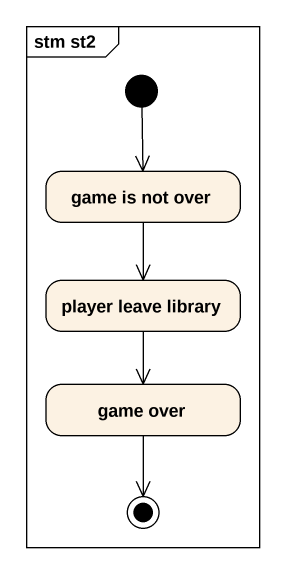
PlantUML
@startuml
mainframe stm st2
hide empty description
state "game is not over" as game_is_not_over
state "player leave library" as player_leave_library
state "game over" as game_over
[*] --> game_is_not_over
game_is_not_over --> player_leave_library
player_leave_library --> game_over
game_over --> [*]
@enduml
